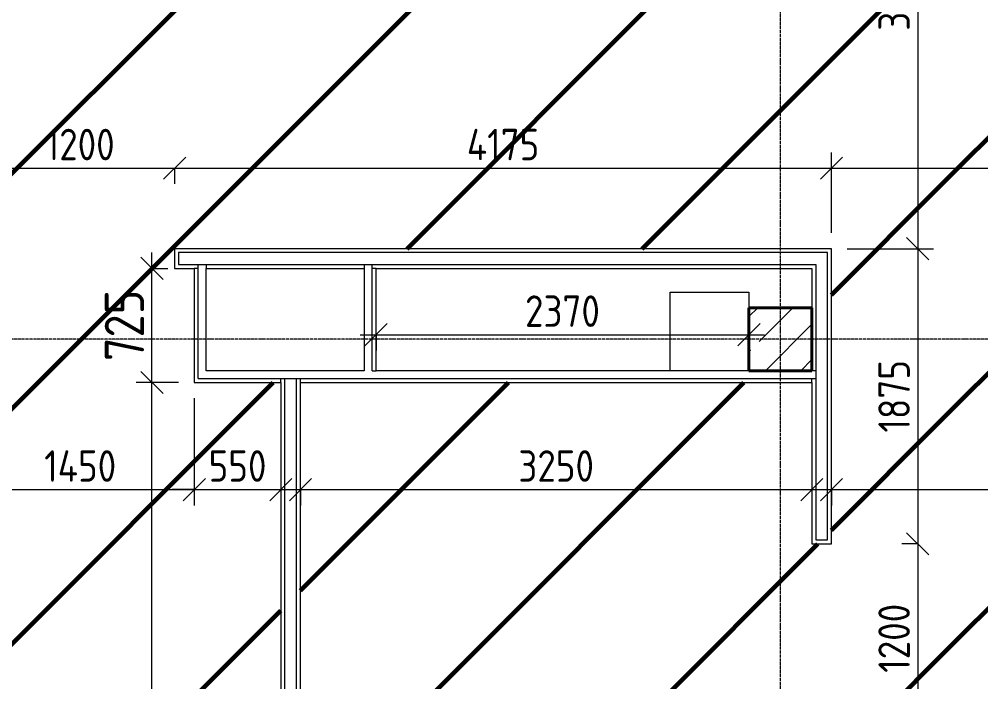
# Model space of a CAD drawing. Header units: millimetres. Extents: x -56773 to 323062, y -262288 to 76460.
# Drawn here: x 16972 to 23083, y -153769 to -149560 of the extents above; entities that cross this region are included whole.
import ezdxf

# ---------------------------------------------------------------- set-up
doc = ezdxf.new("R2010")
doc.units = ezdxf.units.MM
doc.linetypes.add('ADSK_Линия сетки', pattern=[25, 20, -2.5, 0, -2.5])
for name, color, linetype, lineweight in [('1.1)Стяжка керамзит  2 этаж', 5, 'Continuous', 60), ('Несущие колонны', 7, 'Continuous', 18), ('Оси', 7, 'Continuous', 9), ('Перекрытие', 7, 'Continuous', 18), ('Размеры', 7, 'Continuous', 9), ('Стены внутренние', 7, 'Continuous', 18), ('Стены штриховка', 7, 'Continuous', 9)]:
    doc.layers.add(name, color=color, linetype=linetype, lineweight=lineweight)
doc.styles.add('GOST Common_2', font='', dxfattribs={"width": 0.9, "height": 250})
doc.styles.add('GOST Common_3', font='', dxfattribs={"width": 0.9, "height": 200})
doc.styles.get('GOST Common_2').set_extended_font_data('GOST Common')
doc.styles.get('GOST Common_3').set_extended_font_data('GOST Common')
doc.dimstyles.new('ADSK_Основной_2_0_2', dxfattribs={"dimscale": 304.8, "dimtxt": 201.142999, "dimasz": 0.463911, "dimexe": 0.328084, "dimexo": 0.328084, "dimgap": 0.164042, "dimtad": 1, "dimdec": 3, "dimrnd": 0.001, "dimdsep": 46, "dimtxsty": 'GOST Common_3', "dimblk1": 'OBLIQUE', "dimblk2": 'OBLIQUE', "dimsah": 1, "dimcen": 0.09, "dimdle": 0.328084, "dimazin": 2, "dimtfac": 1, "dimtdec": 4, "dimtix": 1, "dimtmove": 0, "dimatfit": 3, "dimfxl": 1, "dimtvp": 1, "dimtolj": 1, "dimtzin": 0, "dimlwd": 20, "dimlwe": 20, "dimarcsym": 2})
doc.dimstyles.new('ADSK_Основной_2_0_3', dxfattribs={"dimscale": 304.8, "dimtxt": 201.142999, "dimasz": 0.463911, "dimexe": 0.328084, "dimexo": 0.328084, "dimgap": 0.164042, "dimtad": 1, "dimdec": 3, "dimrnd": 0.001, "dimdsep": 46, "dimtxsty": 'GOST Common_2', "dimblk1": 'OBLIQUE', "dimblk2": 'OBLIQUE', "dimsah": 1, "dimcen": 0.09, "dimdle": 0.328084, "dimazin": 2, "dimtfac": 1, "dimtdec": 4, "dimtix": 1, "dimtmove": 0, "dimatfit": 3, "dimfxl": 1, "dimtvp": 1, "dimtolj": 1, "dimtzin": 0, "dimlwd": 20, "dimlwe": 20, "dimarcsym": 2})

# ---------------------------------------------------------------- blocks, each defined once
blk = doc.blocks.new('ADSK_КолоннаЖБ_Прямоугольная - 400x400 мм-1807143-Кладочный план 3-го этажа')
at = {"layer": 'Несущие колонны', "lineweight": 40}
for p, q in [((-200, 200), (200, 200)), ((-200, -200), (-200, 200)), ((200, 200), (200, -200)), ((200, -200), (-200, -200))]:
    blk.add_line(p, q, dxfattribs=at)
blk = doc.blocks.new('_Oblique')
at = {"color": 0, "linetype": 'ByBlock', "lineweight": -2}
blk.add_line((-0.5, -0.5), (0.5, 0.5), dxfattribs=at)
blk = doc.blocks.new('*D5562')
at = {"layer": 'Defpoints', "color": 0, "transparency": 16777216}
for p in [(16759.4, -150406), (17959.4, -150406), (17959.4, -150505.9)]:
    blk.add_point(p, dxfattribs=at)
at = {"layer": 'Размеры', "color": 0, "lineweight": 20, "transparency": 16777216}
for p, q in [((16659.4, -150505.9), (18059.4, -150505.9)), ((16759.4, -150506), (16759.4, -150605.9)), ((17959.4, -150506), (17959.4, -150605.9))]:
    blk.add_line(p, q, dxfattribs=at)
at = {"layer": 'Размеры', "color": 0, "lineweight": 20, "transparency": 16777216, "xscale": 141.4, "yscale": 141.4, "zscale": 141.4, "rotation": 180}
blk.add_blockref('_Oblique', (16759.4, -150505.9), dxfattribs=at)
at = {"layer": 'Размеры', "color": 0, "lineweight": 20, "transparency": 16777216, "xscale": 141.4, "yscale": 141.4, "zscale": 141.4}
blk.add_blockref('_Oblique', (17959.4, -150505.9), dxfattribs=at)
at = {"layer": 'Размеры', "color": 0, "lineweight": 9, "transparency": 16777216, "insert": (17359.4, -150355.9), "char_height": 200, "width": 560.473, "attachment_point": 5, "style": 'GOST Common_3'}
blk.add_mtext('\\A1;1200', dxfattribs=at)
blk = doc.blocks.new('*D5563')
at = {"layer": 'Defpoints', "color": 0, "transparency": 16777216}
for p in [(17959.4, -150406), (22134.4, -150505.9), (22134.4, -151017.8)]:
    blk.add_point(p, dxfattribs=at)
at = {"layer": 'Размеры', "color": 0, "lineweight": 20, "transparency": 16777216}
for p, q in [((22134.4, -150917.8), (22134.4, -150405.9)), ((17859.4, -150505.9), (22234.4, -150505.9)), ((17959.4, -150506), (17959.4, -150605.9))]:
    blk.add_line(p, q, dxfattribs=at)
at = {"layer": 'Размеры', "color": 0, "lineweight": 20, "transparency": 16777216, "xscale": 141.4, "yscale": 141.4, "zscale": 141.4, "rotation": 180}
blk.add_blockref('_Oblique', (17959.4, -150505.9), dxfattribs=at)
at = {"layer": 'Размеры', "color": 0, "lineweight": 20, "transparency": 16777216, "xscale": 141.4, "yscale": 141.4, "zscale": 141.4}
blk.add_blockref('_Oblique', (22134.4, -150505.9), dxfattribs=at)
at = {"layer": 'Размеры', "color": 0, "lineweight": 9, "transparency": 16777216, "insert": (20046.9, -150355.9), "char_height": 200, "width": 580.928, "attachment_point": 5, "style": 'GOST Common_3'}
blk.add_mtext('\\A1;4175', dxfattribs=at)
blk = doc.blocks.new('*D5564')
at = {"layer": 'Defpoints', "color": 0, "transparency": 16777216}
for p in [(26534.4, -150505.9), (22134.4, -151017.8), (26534.4, -151017.8)]:
    blk.add_point(p, dxfattribs=at)
at = {"layer": 'Размеры', "color": 0, "lineweight": 20, "transparency": 16777216}
for p, q in [((22134.4, -150917.8), (22134.4, -150405.9)), ((26534.4, -150917.8), (26534.4, -150405.9)), ((22034.4, -150505.9), (26634.4, -150505.9))]:
    blk.add_line(p, q, dxfattribs=at)
at = {"layer": 'Размеры', "color": 0, "lineweight": 20, "transparency": 16777216, "xscale": 141.4, "yscale": 141.4, "zscale": 141.4, "rotation": 180}
blk.add_blockref('_Oblique', (22134.4, -150505.9), dxfattribs=at)
at = {"layer": 'Размеры', "color": 0, "lineweight": 20, "transparency": 16777216, "xscale": 141.4, "yscale": 141.4, "zscale": 141.4}
blk.add_blockref('_Oblique', (26534.4, -150505.9), dxfattribs=at)
at = {"layer": 'Размеры', "color": 0, "lineweight": 9, "transparency": 16777216, "insert": (24334.4, -150355.9), "char_height": 200, "width": 646.385, "attachment_point": 5, "style": 'GOST Common_3'}
blk.add_mtext('\\A1;4400', dxfattribs=at)
blk = doc.blocks.new('*D5648')
at = {"layer": 'Defpoints', "color": 0, "transparency": 16777216}
for p in [(16634.4, -151867.8), (18084.4, -151867.8), (18084.4, -152548.3)]:
    blk.add_point(p, dxfattribs=at)
at = {"layer": 'Размеры', "color": 0, "lineweight": 20, "transparency": 16777216}
for p, q in [((16634.4, -151967.8), (16634.4, -152648.3)), ((18084.4, -151967.8), (18084.4, -152648.3)), ((16534.4, -152548.3), (18184.4, -152548.3))]:
    blk.add_line(p, q, dxfattribs=at)
at = {"layer": 'Размеры', "color": 0, "lineweight": 20, "transparency": 16777216, "xscale": 141.4, "yscale": 141.4, "zscale": 141.4, "rotation": 180}
blk.add_blockref('_Oblique', (16634.4, -152548.3), dxfattribs=at)
at = {"layer": 'Размеры', "color": 0, "lineweight": 20, "transparency": 16777216, "xscale": 141.4, "yscale": 141.4, "zscale": 141.4}
blk.add_blockref('_Oblique', (18084.4, -152548.3), dxfattribs=at)
at = {"layer": 'Размеры', "color": 0, "lineweight": 9, "transparency": 16777216, "insert": (17359.4, -152398.3), "char_height": 200, "width": 580.928, "attachment_point": 5, "style": 'GOST Common_3'}
blk.add_mtext('\\A1;1450', dxfattribs=at)
blk = doc.blocks.new('*D5649')
at = {"layer": 'Defpoints', "color": 0, "transparency": 16777216}
for p in [(18084.4, -151867.8), (18634.4, -152448.3), (18634.4, -152548.3)]:
    blk.add_point(p, dxfattribs=at)
at = {"layer": 'Размеры', "color": 0, "lineweight": 20, "transparency": 16777216}
for p, q in [((18084.4, -151967.8), (18084.4, -152648.3)), ((18084.4, -152548.3), (17943, -152548.3)), ((18084.4, -152548.3), (18634.4, -152548.3)), ((18634.4, -152548.3), (18634.4, -152648.3)), ((18634.4, -152548.3), (18775.8, -152548.3))]:
    blk.add_line(p, q, dxfattribs=at)
at = {"layer": 'Размеры', "color": 0, "lineweight": 20, "transparency": 16777216, "xscale": 141.4, "yscale": 141.4, "zscale": 141.4}
blk.add_blockref('_Oblique', (18084.4, -152548.3), dxfattribs=at)
at = {"layer": 'Размеры', "color": 0, "lineweight": 20, "transparency": 16777216, "xscale": 141.4, "yscale": 141.4, "zscale": 141.4, "rotation": 180}
blk.add_blockref('_Oblique', (18634.4, -152548.3), dxfattribs=at)
at = {"layer": 'Размеры', "color": 0, "lineweight": 9, "transparency": 16777216, "insert": (18359.4, -152398.3), "char_height": 200, "width": 454.106, "attachment_point": 5, "style": 'GOST Common_3'}
blk.add_mtext('\\A1;550', dxfattribs=at)
blk = doc.blocks.new('*D5652')
at = {"layer": 'Defpoints', "color": 0, "transparency": 16777216}
for p in [(18759.4, -152448.3), (22009.4, -152448.3), (22009.4, -152548.3)]:
    blk.add_point(p, dxfattribs=at)
at = {"layer": 'Размеры', "color": 0, "lineweight": 20, "transparency": 16777216}
for p, q in [((18659.4, -152548.3), (22109.4, -152548.3)), ((18759.4, -152548.3), (18759.4, -152648.3)), ((22009.4, -152548.3), (22009.4, -152648.3))]:
    blk.add_line(p, q, dxfattribs=at)
at = {"layer": 'Размеры', "color": 0, "lineweight": 20, "transparency": 16777216, "xscale": 141.4, "yscale": 141.4, "zscale": 141.4, "rotation": 180}
blk.add_blockref('_Oblique', (18759.4, -152548.3), dxfattribs=at)
at = {"layer": 'Размеры', "color": 0, "lineweight": 20, "transparency": 16777216, "xscale": 141.4, "yscale": 141.4, "zscale": 141.4}
blk.add_blockref('_Oblique', (22009.4, -152548.3), dxfattribs=at)
at = {"layer": 'Размеры', "color": 0, "lineweight": 9, "transparency": 16777216, "insert": (20384.4, -152398.3), "char_height": 200, "width": 605.475, "attachment_point": 5, "style": 'GOST Common_3'}
blk.add_mtext('\\A1;3250', dxfattribs=at)
blk = doc.blocks.new('*D5653')
at = {"layer": 'Defpoints', "color": 0, "transparency": 16777216}
for p in [(19239.4, -151464.4), (21609.4, -151464.4), (21609.4, -151564.4)]:
    blk.add_point(p, dxfattribs=at)
at = {"layer": 'Размеры', "color": 0, "lineweight": 20, "transparency": 16777216}
for p, q in [((19139.4, -151564.4), (21709.4, -151564.4)), ((19239.4, -151564.4), (19239.4, -151664.4)), ((21609.4, -151564.4), (21609.4, -151664.4))]:
    blk.add_line(p, q, dxfattribs=at)
at = {"layer": 'Размеры', "color": 0, "lineweight": 20, "transparency": 16777216, "xscale": 141.4, "yscale": 141.4, "zscale": 141.4, "rotation": 180}
blk.add_blockref('_Oblique', (19239.4, -151564.4), dxfattribs=at)
at = {"layer": 'Размеры', "color": 0, "lineweight": 20, "transparency": 16777216, "xscale": 141.4, "yscale": 141.4, "zscale": 141.4}
blk.add_blockref('_Oblique', (21609.4, -151564.4), dxfattribs=at)
at = {"layer": 'Размеры', "color": 0, "lineweight": 9, "transparency": 16777216, "insert": (20424.4, -151414.4), "char_height": 200, "width": 605.475, "attachment_point": 5, "style": 'GOST Common_3'}
blk.add_mtext('\\A1;2370', dxfattribs=at)
blk = doc.blocks.new('*D5657')
at = {"layer": 'Defpoints', "color": 0, "transparency": 16777216}
for p in [(22134.4, -147767.8), (22134.4, -151017.8), (22682.1, -151017.8)]:
    blk.add_point(p, dxfattribs=at)
at = {"layer": 'Размеры', "color": 0, "lineweight": 20, "transparency": 16777216}
for p, q in [((22682.1, -147667.8), (22682.1, -151117.8)), ((22234.4, -147767.8), (22782.1, -147767.8)), ((22234.4, -151017.8), (22782.1, -151017.8))]:
    blk.add_line(p, q, dxfattribs=at)
at = {"layer": 'Размеры', "color": 0, "lineweight": 20, "transparency": 16777216, "xscale": 141.4, "yscale": 141.4, "zscale": 141.4}
for p, rotation in [((22682.1, -147767.8), 90), ((22682.1, -151017.8), 270)]:
    blk.add_blockref('_Oblique', p, dxfattribs=dict(at, rotation=rotation))
at = {"layer": 'Размеры', "color": 0, "lineweight": 9, "transparency": 16777216, "insert": (22532.1, -149392.8), "char_height": 200, "width": 605.475, "attachment_point": 5, "rotation": 90, "style": 'GOST Common_3'}
blk.add_mtext('\\A1;3250', dxfattribs=at)
blk = doc.blocks.new('*D5658')
at = {"layer": 'Defpoints', "color": 0, "transparency": 16777216}
for p in [(22134.4, -151017.8), (22682.1, -152892.8), (22782.1, -152892.8)]:
    blk.add_point(p, dxfattribs=at)
at = {"layer": 'Размеры', "color": 0, "lineweight": 20, "transparency": 16777216}
for p, q in [((22682.1, -150917.8), (22682.1, -152992.8)), ((22234.4, -151017.8), (22782.1, -151017.8)), ((22682.1, -152892.8), (22582.1, -152892.8))]:
    blk.add_line(p, q, dxfattribs=at)
at = {"layer": 'Размеры', "color": 0, "lineweight": 20, "transparency": 16777216, "xscale": 141.4, "yscale": 141.4, "zscale": 141.4}
for p, rotation in [((22682.1, -151017.8), 90), ((22682.1, -152892.8), 270)]:
    blk.add_blockref('_Oblique', p, dxfattribs=dict(at, rotation=rotation))
at = {"layer": 'Размеры', "color": 0, "lineweight": 9, "transparency": 16777216, "insert": (22532.1, -151955.3), "char_height": 200, "width": 560.473, "attachment_point": 5, "rotation": 90, "style": 'GOST Common_3'}
blk.add_mtext('\\A1;1875', dxfattribs=at)
blk = doc.blocks.new('*D5659')
at = {"layer": 'Defpoints', "color": 0, "transparency": 16777216}
for p in [(22782.1, -152892.8), (22682.1, -154092.8), (22782.1, -154092.8)]:
    blk.add_point(p, dxfattribs=at)
at = {"layer": 'Размеры', "color": 0, "lineweight": 20, "transparency": 16777216}
for p, q in [((22682.1, -152792.8), (22682.1, -154192.8)), ((22682.1, -152892.8), (22582.1, -152892.8)), ((22682.1, -154092.8), (22582.1, -154092.8))]:
    blk.add_line(p, q, dxfattribs=at)
at = {"layer": 'Размеры', "color": 0, "lineweight": 20, "transparency": 16777216, "xscale": 141.4, "yscale": 141.4, "zscale": 141.4}
for p, rotation in [((22682.1, -152892.8), 90), ((22682.1, -154092.8), 270)]:
    blk.add_blockref('_Oblique', p, dxfattribs=dict(at, rotation=rotation))
at = {"layer": 'Размеры', "color": 0, "lineweight": 9, "transparency": 16777216, "insert": (22532.1, -153492.8), "char_height": 200, "width": 560.473, "attachment_point": 5, "rotation": 90, "style": 'GOST Common_3'}
blk.add_mtext('\\A1;1200', dxfattribs=at)
blk = doc.blocks.new('*D5483')
at = {"layer": 'Defpoints', "color": 0, "transparency": 16777216}
for p in [(26534.4, -151867.8), (22134.4, -152448.3), (26534.4, -152548.3)]:
    blk.add_point(p, dxfattribs=at)
at = {"layer": 'Размеры', "color": 0, "lineweight": 20, "transparency": 16777216}
for p, q in [((26534.4, -151967.8), (26534.4, -152648.3)), ((22034.4, -152548.3), (26634.4, -152548.3)), ((22134.4, -152548.3), (22134.4, -152648.3))]:
    blk.add_line(p, q, dxfattribs=at)
at = {"layer": 'Размеры', "color": 0, "lineweight": 20, "transparency": 16777216, "xscale": 141.4, "yscale": 141.4, "zscale": 141.4, "rotation": 180}
blk.add_blockref('_Oblique', (22134.4, -152548.3), dxfattribs=at)
at = {"layer": 'Размеры', "color": 0, "lineweight": 20, "transparency": 16777216, "xscale": 141.4, "yscale": 141.4, "zscale": 141.4}
blk.add_blockref('_Oblique', (26534.4, -152548.3), dxfattribs=at)
at = {"layer": 'Размеры', "color": 0, "lineweight": 9, "transparency": 16777216, "insert": (24334.4, -152373.3), "char_height": 250, "width": 646.385, "attachment_point": 5, "style": 'GOST Common_2'}
blk.add_mtext('\\A1;4400', dxfattribs=at)
blk = doc.blocks.new('*D5486')
at = {"layer": 'Defpoints', "color": 0, "transparency": 16777216}
for p in [(17815.5, -151867.8), (18084.4, -151867.8), (17715.5, -157542.8)]:
    blk.add_point(p, dxfattribs=at)
at = {"layer": 'Размеры', "color": 0, "lineweight": 20, "transparency": 16777216}
for p, q in [((17815.5, -157642.8), (17815.5, -151767.8)), ((17984.4, -151867.8), (17715.5, -151867.8)), ((17815.5, -157542.8), (17915.5, -157542.8))]:
    blk.add_line(p, q, dxfattribs=at)
at = {"layer": 'Размеры', "color": 0, "lineweight": 20, "transparency": 16777216, "xscale": 141.4, "yscale": 141.4, "zscale": 141.4}
for p, rotation in [((17815.5, -151867.8), 90), ((17815.5, -157542.8), 270)]:
    blk.add_blockref('_Oblique', p, dxfattribs=dict(at, rotation=rotation))
at = {"layer": 'Размеры', "color": 0, "lineweight": 9, "transparency": 16777216, "insert": (17640.5, -154705.3), "char_height": 250, "width": 605.475, "attachment_point": 5, "rotation": 90, "style": 'GOST Common_2'}
blk.add_mtext('\\A1;5675', dxfattribs=at)
blk = doc.blocks.new('*D5487')
at = {"layer": 'Defpoints', "color": 0, "transparency": 16777216}
for p in [(17715.5, -151142.8), (17815.5, -151142.8), (18084.4, -151867.8)]:
    blk.add_point(p, dxfattribs=at)
at = {"layer": 'Размеры', "color": 0, "lineweight": 20, "transparency": 16777216}
for p, q in [((17815.5, -151967.8), (17815.5, -151042.8)), ((17815.5, -151142.8), (17915.5, -151142.8)), ((17984.4, -151867.8), (17715.5, -151867.8))]:
    blk.add_line(p, q, dxfattribs=at)
at = {"layer": 'Размеры', "color": 0, "lineweight": 20, "transparency": 16777216, "xscale": 141.4, "yscale": 141.4, "zscale": 141.4}
for p, rotation in [((17815.5, -151142.8), 90), ((17815.5, -151867.8), 270)]:
    blk.add_blockref('_Oblique', p, dxfattribs=dict(at, rotation=rotation))
at = {"layer": 'Размеры', "color": 0, "lineweight": 9, "transparency": 16777216, "insert": (17640.5, -151505.3), "char_height": 250, "width": 454.106, "attachment_point": 5, "rotation": 90, "style": 'GOST Common_2'}
blk.add_mtext('\\A1;725', dxfattribs=at)

msp = doc.modelspace()

# ---------------------------------------------------------------- hatches: boundary and pattern name
at = {"layer": '1.1)Стяжка керамзит  2 этаж', "transparency": 33554687}
h = msp.add_hatch(dxfattribs=at)
h.set_pattern_fill('ANSI31', color=5, scale=333)
h.paths.add_polyline_path([(22857.5795, -147720.3127), (22134.3615, -147720.3127), (22134.3615, -147767.7816), (18134.3615, -147767.7816), (18134.3615, -147720.3127), (16934.3615, -147720.3127), (16934.3615, -147767.7816), (14509.3615, -147767.7816), (14509.3615, -147720.3127), (14377.9359, -147720.3127), (14377.9359, -151017.7816), (16759.3615, -151017.7816), (16759.3615, -151142.7816), (16634.3615, -151142.7816), (16634.3615, -151867.7816), (15534.3615, -151867.7816), (15534.3615, -157392.7816), (15609.3615, -157392.7816), (16009.3615, -157392.7816), (16009.3615, -157542.7816), (18634.3615, -157542.7816), (18634.3615, -151867.7816), (18084.3615, -151867.7816), (18084.3615, -151142.7816), (17959.3615, -151142.7816), (17959.3615, -151017.7816), (22134.3615, -151017.7816), (22134.3615, -152892.7816), (22009.3615, -152892.7816), (22009.3615, -151867.7816), (18759.3615, -151867.7816), (18759.3615, -157542.7816), (21609.3615, -157542.7816), (21609.3615, -157392.7816), (22009.3615, -157392.7816), (22009.3615, -154092.7816), (22134.3615, -154092.7816), (22134.3615, -157542.7816), (22857.5795, -157542.7816)])
h = msp.add_hatch(dxfattribs=at)
h.set_pattern_fill('ANSI31', color=5, scale=333)
h.paths.add_polyline_path([(31337.2231, -147767.7816), (26659.3615, -147767.7816), (26659.3615, -148367.7816), (26534.3615, -148367.7816), (26534.3615, -147720.3127), (22857.5795, -147720.3127), (22857.5795, -157542.7816), (24259.3615, -157542.7816), (27484.3615, -157542.7816), (27484.3615, -154092.7816), (27609.3615, -154092.7816), (27609.3615, -152892.7816), (27484.3615, -152892.7816), (27484.3615, -151867.7816), (26534.3615, -151867.7816), (26534.3615, -150417.7816), (26659.3615, -150417.7816), (26659.3615, -151017.7816), (29594.3615, -151017.7816), (30194.3615, -151017.7816), (30384.3615, -151017.7816), (30984.3615, -151017.7816), (31249.3615, -151017.7816), (31249.3615, -151142.7816), (31337.2231, -151142.7816)])
at = {"layer": 'Несущие колонны', "lineweight": 9}
h = msp.add_hatch(dxfattribs=at)
h.set_pattern_fill('FP_1', color=256, style=0, pattern_type=2)
h.set_pattern_definition([(45, (9.36, -150597.75), (-224.5064, 224.5064), []), (45, (233.87, -150597.75), (-224.5064, 224.5064), [396.875, -79.375, 3.353, -76.022])])
h.paths.add_polyline_path([(21609.3615, -151792.7816), (22009.3615, -151792.7816), (22009.3615, -151392.7816), (21609.3615, -151392.7816), (21609.3615, -151775.6879)])

# ---------------------------------------------------------------- linework, layer by layer
for p, q in [((22009.3615, -151392.7816), (21609.3615, -151392.7816)), ((21609.3615, -151392.7816), (21609.3615, -151792.7816)), ((22009.3615, -151792.7816), (22009.3615, -151392.7816)), ((21609.3615, -151792.7816), (22009.3615, -151792.7816))]:
    msp.add_line(p, q, dxfattribs=at)
at = {"layer": 'Оси', "linetype": 'ADSK_Линия сетки', "lineweight": 5}
for p, q in [((21809.3615, -161571.6329), (21809.3615, -140570.3055)), ((62587.9153, -151592.7816), (-25230.7352, -151592.7816))]:
    msp.add_line(p, q, dxfattribs=at)
at = {"layer": 'Перекрытие'}
for p, q in [((21109.3615, -151792.7816), (21109.3615, -151292.7816)), ((21109.3615, -151292.7816), (21609.3615, -151292.7816)), ((21609.3615, -151292.7816), (21609.3615, -151392.7816))]:
    msp.add_line(p, q, dxfattribs=at)
at = {"layer": 'Стены внутренние', "lineweight": 5}
for p, q in [((22134.3615, -151017.7816), (17959.3615, -151017.7816)), ((17959.3615, -151017.7816), (17959.3615, -151142.7816)), ((22134.3615, -152892.7816), (22134.3615, -151017.7816)), ((17959.3615, -151142.7816), (18084.3615, -151142.7816)), ((18084.3615, -151142.7816), (18084.3615, -151867.7816)), ((18159.3615, -151792.7816), (18159.3615, -151142.7816)), ((18159.3615, -151142.7816), (19164.3615, -151142.7816)), ((19164.3615, -151142.7816), (19164.3615, -151792.7816)), ((19239.3615, -151142.7816), (22009.3615, -151142.7816)), ((19239.3615, -151792.7816), (19239.3615, -151142.7816)), ((22009.3615, -151142.7816), (22009.3615, -151792.7816)), ((19164.3615, -151792.7816), (18159.3615, -151792.7816)), ((22009.3615, -151792.7816), (19239.3615, -151792.7816)), ((18084.3615, -151867.7816), (18634.3615, -151867.7816)), ((18634.3615, -151867.7816), (18634.3615, -157542.7816)), ((18759.3615, -151867.7816), (22009.3615, -151867.7816)), ((18759.3615, -157542.7816), (18759.3615, -151867.7816)), ((22009.3615, -151867.7816), (22009.3615, -152892.7816)), ((22009.3615, -152892.7816), (22134.3615, -152892.7816))]:
    msp.add_line(p, q, dxfattribs=at)
at = {"layer": 'Стены штриховка', "lineweight": 9}
for p, q in [((22109.3615, -151042.7816), (17984.3615, -151042.7816)), ((17984.3615, -151042.7816), (17984.3615, -151117.7816)), ((22109.3615, -152867.7816), (22109.3615, -151042.7816)), ((17984.3615, -151117.7816), (22034.3615, -151117.7816)), ((18109.3615, -151842.7816), (18109.3615, -151117.7816)), ((18159.3615, -151117.7816), (18159.3615, -151142.7816)), ((19164.3615, -151117.7816), (19164.3615, -151142.7816)), ((19214.3615, -151792.7816), (19214.3615, -151117.7816)), ((22034.3615, -151117.7816), (22034.3615, -152867.7816)), ((18109.3615, -151142.7816), (18084.3615, -151142.7816)), ((19239.3615, -151142.7816), (19214.3615, -151142.7816)), ((19214.3615, -151792.7816), (19239.3615, -151792.7816)), ((22034.3615, -151792.7816), (22009.3615, -151792.7816)), ((18109.3615, -151842.7816), (22034.3615, -151842.7816)), ((18634.3615, -151867.7816), (18634.3615, -151842.7816)), ((18659.3615, -157542.7816), (18659.3615, -151842.7816)), ((18734.3615, -157542.7816), (18734.3615, -151842.7816)), ((18759.3615, -151867.7816), (18759.3615, -151842.7816)), ((22009.3615, -151867.7816), (22009.3615, -151842.7816)), ((22034.3615, -152867.7816), (22109.3615, -152867.7816))]:
    msp.add_line(p, q, dxfattribs=at)

# ---------------------------------------------------------------- block references
at = {"layer": 'Несущие колонны', "lineweight": 40, "rotation": 89.9999999999999}
msp.add_blockref('ADSK_КолоннаЖБ_Прямоугольная - 400x400 мм-1807143-Кладочный план 3-го этажа', (21809.3615, -151592.7816), dxfattribs=at)

# ---------------------------------------------------------------- dimensions: what is measured, and where the dimension line sits
at = {"layer": 'Размеры', "lineweight": 9}
for base, p1, p2, dimstyle, override, picture, middle in [((22682.0897, -151017.7816), (22134.3615, -147767.7816), (22134.3615, -151017.7816), 'ADSK_Основной_2_0_2', {"dimpost": '<>', "dimfxl": 3250}, '*D5657', (22532.0897, -149392.7816)), ((22682.0897, -152892.7816), (22134.3615, -151017.7816), (22782.0746, -152892.7816), 'ADSK_Основной_2_0_2', {"dimpost": '<>', "dimfxl": 1983.723084}, '*D5658', (22532.0897, -151955.2816)), ((17815.5016, -151142.7816), (18084.3615, -151867.7816), (17715.5167, -151142.7816), 'ADSK_Основной_2_0_3', {"dimpost": '<>', "dimfxl": 813.431901}, '*D5487', (17640.5016, -151505.2816)), ((17815.5016, -151867.7816), (17715.5167, -157542.7816), (18084.3615, -151867.7816), 'ADSK_Основной_2_0_3', {"dimpost": '<>', "dimfxl": 5686.97384}, '*D5486', (17640.5016, -154705.2816)), ((22682.0897, -154092.7816), (22782.0746, -152892.7816), (22782.0746, -154092.7816), 'ADSK_Основной_2_0_2', {"dimpost": '<>', "dimfxl": 1200}, '*D5659', (22532.0897, -153492.7816))]:
    dim = msp.add_linear_dim(base=base, p1=p1, p2=p2, angle=90, dimstyle=dimstyle, override=override, dxfattribs=at)
    dim.commit()
    dim.dimension.update_dxf_attribs({"geometry": picture, "text_midpoint": middle})
for base, p1, p2, dimstyle, override, picture, middle in [((17959.3615, -150505.9371), (16759.3615, -150405.9522), (17959.3615, -150405.9522), 'ADSK_Основной_2_0_2', {"dimpost": '<>', "dimfxl": 1200}, '*D5562', (17359.3615, -150355.9371)), ((22134.3615, -150505.9371), (17959.3615, -150405.9522), (22134.3615, -151017.7816), 'ADSK_Основной_2_0_2', {"dimpost": '<>', "dimfxl": 4219.592433}, '*D5563', (20046.8615, -150355.9371)), ((26534.3615, -150505.9371), (22134.3615, -151017.7816), (26534.3615, -151017.7816), 'ADSK_Основной_2_0_2', {"dimpost": '<>', "dimfxl": 4400}, '*D5564', (24334.3615, -150355.9371)), ((21609.3615, -151564.3593), (19239.3615, -151464.3744), (21609.3615, -151464.3744), 'ADSK_Основной_2_0_2', {"dimpost": '<>', "dimfxl": 2370}, '*D5653', (20424.3615, -151414.3593)), ((18084.3615, -152548.2709), (16634.3615, -151867.7816), (18084.3615, -151867.7816), 'ADSK_Основной_2_0_2', {"dimpost": '<>', "dimfxl": 1450}, '*D5648', (17359.3615, -152398.2709)), ((18634.3615, -152548.2709), (18084.3615, -151867.7816), (18634.3615, -152448.286), 'ADSK_Основной_2_0_2', {"dimpost": '<>', "dimfxl": 799.678294}, '*D5649', (18359.3615, -152398.2709)), ((26534.3615, -152548.2709), (22134.3615, -152448.286), (26534.3615, -151867.7816), 'ADSK_Основной_2_0_3', {"dimpost": '<>', "dimfxl": 4438.128589}, '*D5483', (24334.3615, -152373.2709)), ((22009.3615, -152548.2709), (18759.3615, -152448.286), (22009.3615, -152448.286), 'ADSK_Основной_2_0_2', {"dimpost": '<>', "dimfxl": 3250}, '*D5652', (20384.3615, -152398.2709))]:
    dim = msp.add_linear_dim(base=base, p1=p1, p2=p2, dimstyle=dimstyle, override=override, dxfattribs=at)
    dim.commit()
    dim.dimension.update_dxf_attribs({"geometry": picture, "text_midpoint": middle})

doc.saveas('drawing.dxf')
